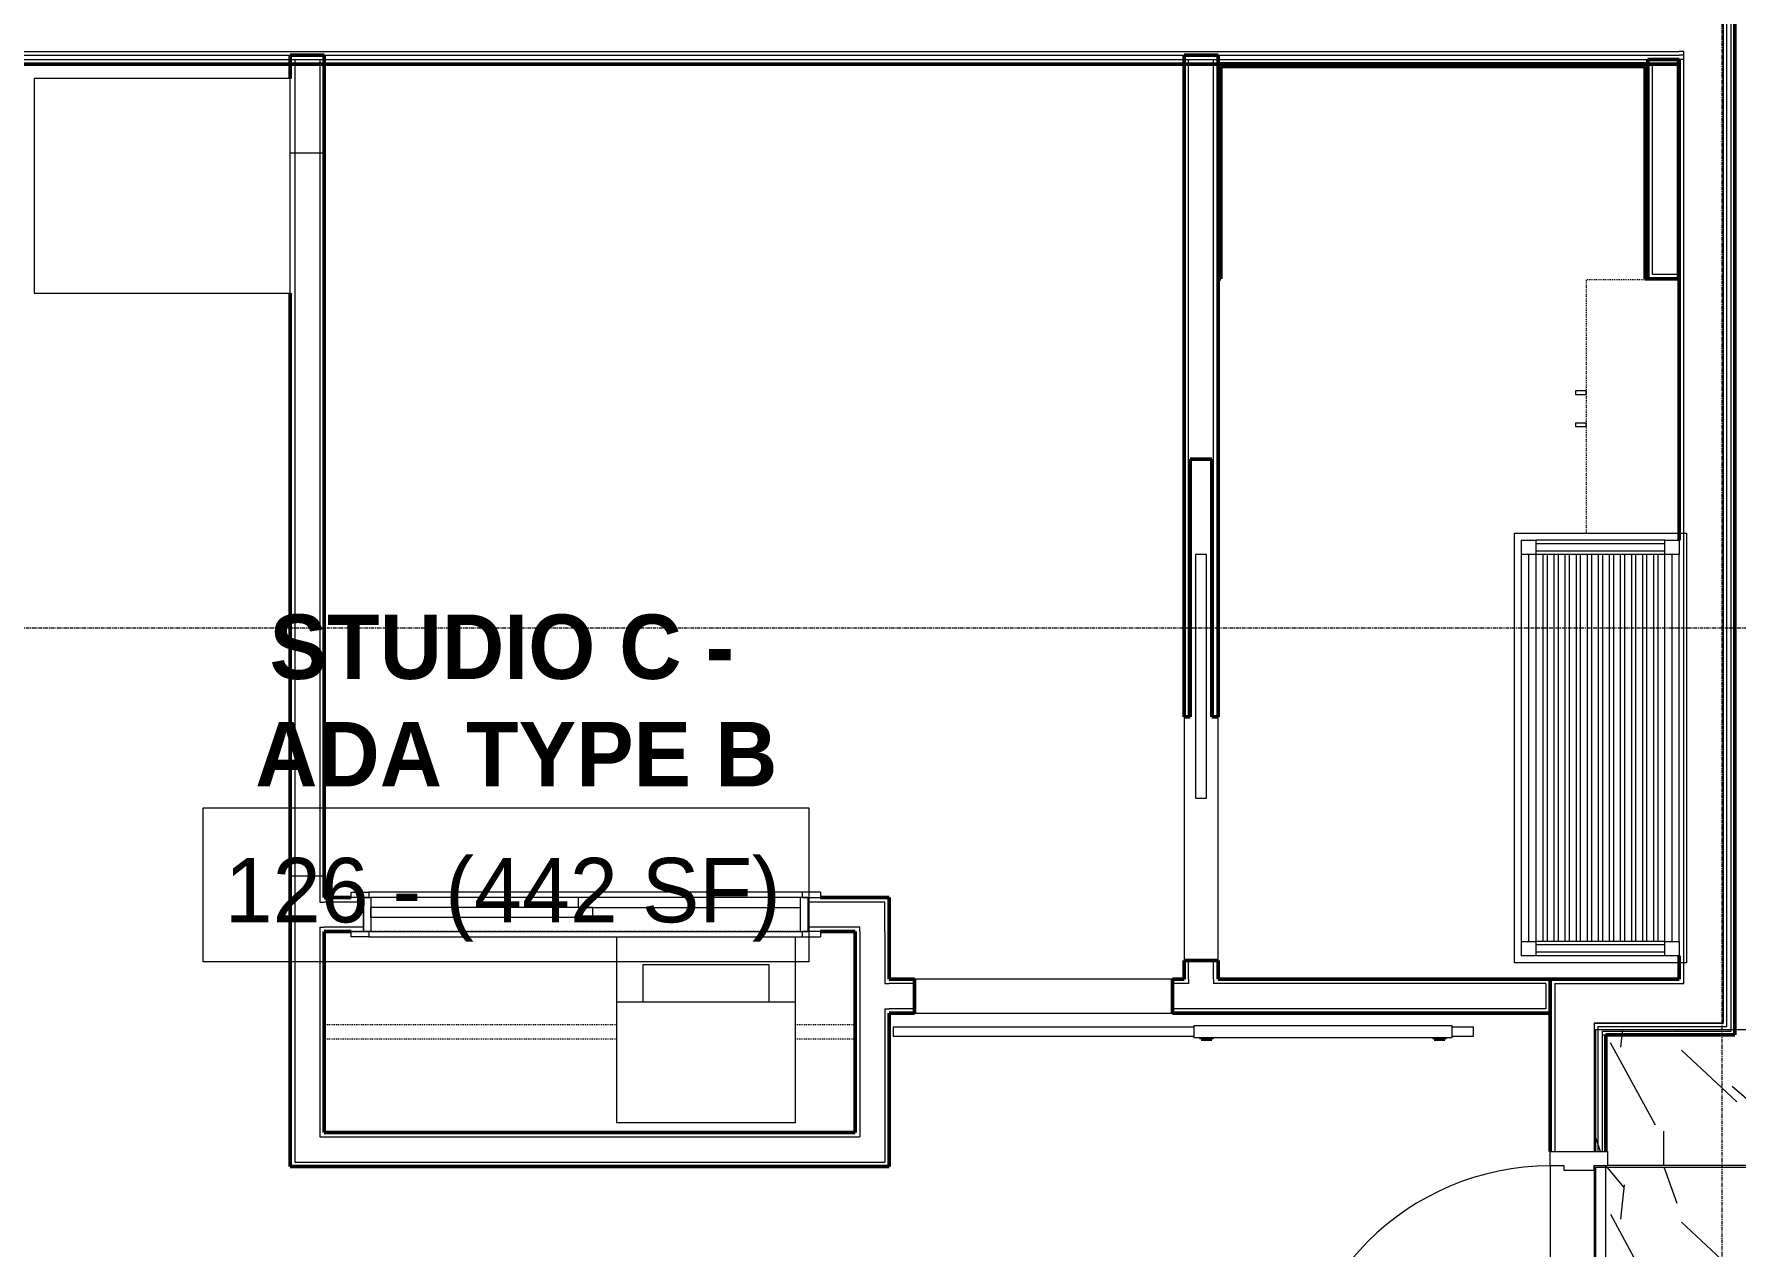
# Model space of a CAD drawing. Header units: inches. Extents: x -4218 to -1830, y 9767 to 12426.
# Drawn here: x -3716.9 to -3479.4, y 10380.8 to 10550.1 of the extents above; entities that cross this region are included whole.
import ezdxf

# ---------------------------------------------------------------- set-up
doc = ezdxf.new("R2010")
doc.units = ezdxf.units.IN
doc.header["$MEASUREMENT"] = 0
doc.linetypes.add('Dash', pattern=[0.25, 0.125, -0.125])
doc.linetypes.add('Grid Line 1_2_', pattern=[0.875, 0.5, -0.125, 0.125, -0.125])
for name, color, linetype, lineweight in [('0-1', 7, 'Continuous', 5), ('0-2', 10, 'Continuous', 9), ('A-AREA-IDEN', 2, 'Continuous', 9), ('A-CLNG-1', 252, 'Continuous', 9), ('A-CLNG-2', 10, 'Continuous', 9), ('A-CLNG-PATT-1', 71, 'Continuous', 13), ('A-DOOR-1', 10, 'Continuous', 9), ('A-DOOR-2', 50, 'Continuous', 20), ('A-DOOR-3', 7, 'Continuous', 50), ('A-DOOR-FRAM-1', 10, 'Continuous', 9), ('A-DOOR-FRAM-3', 50, 'Continuous', 20), ('A-FLOR-4', 192, 'Continuous', 9), ('A-WALL-1', 7, 'Continuous', 50), ('A-WALL-2', 250, 'Continuous', 13), ('A-WALL-3', 10, 'Continuous', 9), ('A-WALL-4', 252, 'Continuous', 9), ('A-WALL-5', 253, 'Continuous', 9), ('A-WALL-6', 254, 'Continuous', 9), ('A-WALL-7', 113, 'Continuous', 9), ('I-WALL-1', 7, 'Continuous', 50), ('I-WALL-2', 10, 'Continuous', 9), ('I-WALL-3', 252, 'Continuous', 9), ('I-WALL-4', 253, 'Continuous', 9), ('P-SANR-FIXT-1', 10, 'Continuous', 9), ('Q-CASE-1', 252, 'Continuous', 9), ('Q-CASE-2', 10, 'Continuous', 9), ('Q-CASE-4', 252, 'Dash', 9), ('Q-CASE-5', 10, 'Dash', 9), ('Q-CASE-HDLN-1', 10, 'Dash', 9), ('Q-CASE-HDLN-2', 252, 'Dash', 9), ('Q-CASE-HDLN-3', 253, 'Dash', 9), ('Q-SPCQ-1', 10, 'Continuous', 9), ('S-BEAM', 12, 'Continuous', 9), ('S-GRID-1', 1, 'Grid Line 1_2_', 9)]:
    doc.layers.add(name, color=color, linetype=linetype, lineweight=lineweight)
doc.styles.add('Century Gothic', font='ufonts.com_century-gothic.ttf', dxfattribs={"height": 9})
doc.styles.add('Century Gothic_B', font='GOTHICB.TTF', dxfattribs={"height": 9})

# ---------------------------------------------------------------- blocks, each defined once
blk = doc.blocks.new('POCKET - FLUSH - 2-10 x 6-8-2882529-BACKGROUND - RCP - 1ST FLOOR')
at = {"layer": 'A-DOOR-2'}
for p, q in [((-39.67, 0.75), (-39.67, -0.75)), ((-5.67, 0.75), (-39.67, 0.75)), ((-5.67, -0.75), (-5.67, 0.75)), ((-39.67, -0.75), (-5.67, -0.75))]:
    blk.add_line(p, q, dxfattribs=at)
blk = doc.blocks.new('SLIDING - FLUSH - 5-0 x 6-8-3203586-BACKGROUND - RCP - 1ST FLOOR')
at = {"layer": 'A-DOOR-1'}
for p, q in [((-32.75, 2.5), (-32.75, 3.25)), ((-30.25, 3.25), (-32.75, 3.25)), ((-32.75, 2.5), (-30.25, 2.5)), ((-29.3, 3.25), (-30.25, 3.25)), ((-30.25, 3.25), (-30.25, 2.5)), ((30.25, 3.25), (-4.3, 3.25)), ((30.25, 2.5), (30.25, 3.25)), ((30.25, 3.25), (32.75, 3.25)), ((32.75, 2.5), (30.25, 2.5)), ((32.75, 3.25), (32.75, 2.5)), ((30, 0.5), (-1, 0.5)), ((-1, 0.5), (-1, -0.88)), ((30, 0.5), (30, -0.88)), ((-32.75, -3), (-32.75, -2.25)), ((-30.25, -2.25), (-32.75, -2.25)), ((-30.25, -2.25), (-30.25, -3)), ((1, -0.88), (-30, -0.88)), ((-30, -0.88), (-30, -2.25)), ((-30, -2.25), (1, -2.25)), ((-1, -0.88), (30, -0.88)), ((1, -0.88), (1, -2.25)), ((30.25, -2.25), (32.75, -2.25)), ((30.25, -3), (30.25, -2.25)), ((32.75, -2.25), (32.75, -3)), ((-32.75, -3), (-30.25, -3)), ((-30.25, -3), (30.25, -3)), ((32.75, -3), (30.25, -3))]:
    blk.add_line(p, q, dxfattribs=at)
at = {"layer": 'A-DOOR-FRAM-1'}
for p, q in [((-31, -2.25), (-31, 2.5)), ((-30, 2.5), (-31, 2.5)), ((30, 2.5), (-30, 2.5)), ((-30, 2.5), (-30, -2.25)), ((30, -2.25), (30, 2.5)), ((30, 2.5), (31, 2.5)), ((31, 2.5), (31, -2.25)), ((-31, -2.25), (-30, -2.25)), ((1, -2.25), (30, -2.25)), ((31, -2.25), (30, -2.25))]:
    blk.add_line(p, q, dxfattribs=at)
blk = doc.blocks.new('Stacked Washer and Dryer - 26_x25_ - Private-1352637-BACKGROUND - RCP - 1ST FLOOR')
at = {"layer": 'P-SANR-FIXT-1'}
for p, q in [((26, 12.5), (0, 12.5)), ((0, -12.5), (0, 12.5)), ((16.90625, 12.5), (16.90625, -12.5)), ((26, 12.5), (26, -12.5)), ((16.90625, 8.75), (22.09375, 8.75)), ((22.09375, 8.75), (22.09375, -8.75)), ((22.09375, -8.75), (16.90625, -8.75)), ((0, -12.5), (26, -12.5))]:
    blk.add_line(p, q, dxfattribs=at)
blk = doc.blocks.new('BARN - FLUSH - 3-0 x 7-0 BARN DOOR-2961665-BACKGROUND - RCP - 1ST FLOOR')
at = {"layer": 'A-DOOR-1'}
for p, q in [((-57, 5.57), (-60, 5.57)), ((-60, 5.57), (-60, 4.95)), ((-60, 4.95), (-60, 4.32)), ((-57, 4.07), (-57, 5.82)), ((-57, 5.82), (-21, 5.82)), ((-21, 5.82), (-21, 4.07)), ((21, 5.57), (-21, 5.57)), ((21, 4.95), (21, 5.57)), ((21, 4.32), (21, 4.95)), ((-60, 4.32), (-57, 4.32)), ((-21, 4.07), (-57, 4.07)), ((-21, 4.32), (21, 4.32))]:
    blk.add_line(p, q, dxfattribs=at)
at = {"layer": 'A-DOOR-3'}
for p, q in [((-56, 6), (-56, 5.82)), ((-54.5, 6), (-56, 6)), ((-54.5, 5.82), (-54.5, 6)), ((-23.5, 6), (-23.5, 5.82)), ((-22, 6), (-23.5, 6)), ((-22, 5.82), (-22, 6))]:
    blk.add_line(p, q, dxfattribs=at)
blk = doc.blocks.new('OD_CW_Closet - OD_CW_Closet-2482441-BACKGROUND - RCP - 1ST FLOOR')
at = {"layer": 'Q-CASE-HDLN-1'}
for p, q in [((0.74, 10.97), (9.07, 10.97)), ((34.07, 10.97), (74.86, 10.97)), ((0.74, 8.97), (9.07, 8.97)), ((34.07, 8.97), (74.86, 8.97)), ((8.36, -4.05), (68.36, -4.05))]:
    blk.add_line(p, q, dxfattribs=at)
at = {"layer": 'Q-CASE-HDLN-2'}
for p, q in [((74.86, 24), (0.74, 24)), ((0.74, 24), (0.74, -4.05)), ((74.86, -4.05), (74.86, 24)), ((0.74, -4.05), (5.61, -4.05)), ((71.11, -4.05), (74.86, -4.05))]:
    blk.add_line(p, q, dxfattribs=at)
at = {"layer": 'Q-CASE-HDLN-3'}
for p, q in [((5.61, -4.05), (7.36, -4.05)), ((69.36, -4.05), (71.11, -4.05))]:
    blk.add_line(p, q, dxfattribs=at)
blk = doc.blocks.new('Refrigerator_-_Side-by-Side_6047 - 36_ X 30_-345559-BACKGROUND - RCP - 1ST FLOOR')
at = {"layer": 'Q-SPCQ-1'}
for p, q in [((17.87, 14.42), (-17.88, 14.42)), ((-17.88, 14.42), (-17.88, -15.58)), ((17.87, -15.58), (17.87, 14.42)), ((-17.88, -15.58), (17.87, -15.58))]:
    blk.add_line(p, q, dxfattribs=at)
blk = doc.blocks.new('Bath Vanity - Bath Vanity 60_-V89-BACKGROUND - RCP - 1ST FLOOR')
at = {"layer": 'Q-CASE-1'}
for p, q in [((-29.26, -1), (-29.26, 0)), ((-29.26, 0), (30.74, 0)), ((30.74, 0), (30.74, -0.38)), ((30.74, -0.39), (30.74, -1))]:
    blk.add_line(p, q, dxfattribs=at)
at = {"layer": 'Q-CASE-2'}
for p, q in [((-29.26, -24), (-29.26, -1)), ((-28.26, -3), (-28.26, -1)), ((-28.26, -1), (-26.26, -1)), ((27.74, -1), (-26.26, -1)), ((-26.26, -1), (-26.26, -3)), ((27.74, -2), (-26.26, -2)), ((27.74, -3), (27.74, -1)), ((27.74, -1), (29.74, -1)), ((29.74, -1), (29.74, -3)), ((30.74, -1), (30.74, -24)), ((-28.26, -3), (-28.26, -21)), ((-26.26, -3), (-28.26, -3)), ((-27.76, -3), (-27.76, -21)), ((-26.76, -3), (-26.76, -21)), ((27.74, -3), (-26.26, -3)), ((-26.26, -3), (-26.26, -21)), ((-26.26, -4), (27.74, -4)), ((27.74, -4.55), (-26.26, -4.55)), ((27.74, -3), (27.74, -21)), ((29.74, -3), (27.74, -3)), ((28.24, -3), (28.24, -21)), ((29.24, -3), (29.24, -21)), ((29.74, -3), (29.74, -21)), ((-26.26, -5.55), (27.74, -5.55)), ((27.74, -6.09), (-26.26, -6.09)), ((-26.26, -7.09), (27.74, -7.09)), ((27.74, -7.64), (-26.26, -7.64)), ((-26.26, -8.64), (27.74, -8.64)), ((27.74, -9.18), (-26.26, -9.18)), ((-26.26, -10.18), (27.74, -10.18)), ((27.74, -10.73), (-26.26, -10.73)), ((-26.26, -11.73), (27.74, -11.73)), ((27.74, -12.27), (-26.26, -12.27)), ((-26.26, -13.27), (27.74, -13.27)), ((27.74, -13.82), (-26.26, -13.82)), ((-26.26, -14.82), (27.74, -14.82)), ((27.74, -15.36), (-26.26, -15.36)), ((-26.26, -16.36), (27.74, -16.36)), ((27.74, -16.91), (-26.26, -16.91)), ((-26.26, -17.91), (27.74, -17.91)), ((27.74, -18.45), (-26.26, -18.45)), ((-28.26, -23), (-28.26, -21)), ((-28.26, -21), (-26.26, -21)), ((-26.26, -19.45), (27.74, -19.45)), ((27.74, -20), (-26.26, -20)), ((-26.26, -21), (27.74, -21)), ((-26.26, -21), (-26.26, -23)), ((27.74, -23), (27.74, -21)), ((27.74, -21), (29.74, -21)), ((29.74, -21), (29.74, -23)), ((-26.26, -23), (-28.26, -23)), ((27.74, -22), (-26.26, -22)), ((27.74, -23), (-26.26, -23)), ((29.74, -23), (27.74, -23)), ((30.74, -24), (-29.26, -24))]:
    blk.add_line(p, q, dxfattribs=at)
blk = doc.blocks.new('300 Series Wall Hung Cabinet_326 - 36_-V98-BACKGROUND - RCP - 1ST FLOOR')
at = {"layer": 'Q-CASE-2'}
for p, q in [((-2.01, -13.19), (-2.5, -13.19)), ((-2.5, -13.19), (-2.5, -14.69)), ((-2.01, -14.69), (-2.01, -13.19)), ((2.49, -13.19), (2, -13.19)), ((2, -13.19), (2, -14.69)), ((2.49, -14.69), (2.49, -13.19)), ((-2.5, -14.69), (-2.01, -14.69)), ((2, -14.69), (2.49, -14.69))]:
    blk.add_line(p, q, dxfattribs=at)
at = {"layer": 'Q-CASE-4'}
blk.add_line((17.37, -0.19), (-18, -0.19), dxfattribs=at)
at = {"layer": 'Q-CASE-5'}
for p, q in [((-18, -0.19), (-18, -13.19)), ((-18, -13.19), (17.37, -13.19))]:
    blk.add_line(p, q, dxfattribs=at)
blk = doc.blocks.new('CTR - 1st Phase - Unit Layouts_rvt-1-BACKGROUND - RCP - 1ST FLOOR')
at = {"layer": 'A-WALL-1'}
for p, q in [((-3681.18, 10543.94), (-3681.18, 10547.19)), ((-3681.18, 10547.19), (-3680.55, 10547.19)), ((-3680.55, 10547.19), (-3677.05, 10547.19)), ((-3677.05, 10547.19), (-3676.43, 10547.19)), ((-3676.43, 10547.19), (-3676.43, 10429.56)), ((-3556.42, 10454.79), (-3556.42, 10547.19)), ((-3556.42, 10547.19), (-3555.8, 10547.19)), ((-3555.8, 10547.19), (-3552.3, 10547.19)), ((-3552.3, 10547.19), (-3551.67, 10547.19)), ((-3551.67, 10547.19), (-3551.67, 10454.79)), ((-3551.67, 10545.6), (-3551.67, 10545.97)), ((-3551.67, 10545.97), (-3491.67, 10545.97)), ((-3551.67, 10515.97), (-3551.67, 10545.6)), ((-3492.05, 10545.6), (-3551.3, 10545.6)), ((-3551.3, 10545.6), (-3551.3, 10515.97)), ((-3492.05, 10515.97), (-3492.05, 10545.6)), ((-3491.67, 10515.94), (-3491.67, 10546.56)), ((-3491.67, 10546.56), (-3491.05, 10546.56)), ((-3491.67, 10545.97), (-3491.67, 10545.6)), ((-3491.67, 10545.6), (-3491.67, 10515.97)), ((-3491.05, 10546.56), (-3487.55, 10546.56)), ((-3487.55, 10546.56), (-3487.3, 10546.56)), ((-3487.3, 10546.56), (-3487.3, 10515.94)), ((-3551.3, 10515.97), (-3551.67, 10515.97)), ((-3491.67, 10515.97), (-3492.05, 10515.97)), ((-3681.18, 10392.01), (-3681.18, 10513.94)), ((-3491.05, 10515.94), (-3491.67, 10515.94)), ((-3487.55, 10515.94), (-3491.05, 10515.94)), ((-3487.3, 10515.94), (-3487.55, 10515.94)), ((-3552.55, 10490.79), (-3555.55, 10490.79)), ((-3555.55, 10490.79), (-3555.55, 10454.79)), ((-3552.55, 10454.79), (-3552.55, 10490.79)), ((-3555.55, 10454.79), (-3556.42, 10454.79)), ((-3551.67, 10454.79), (-3552.55, 10454.79)), ((-3676.43, 10429.56), (-3672.68, 10429.56)), ((-3607.18, 10429.56), (-3597.56, 10429.56)), ((-3597.56, 10429.56), (-3597.56, 10428.94)), ((-3597.56, 10428.94), (-3597.56, 10424.81)), ((-3672.68, 10424.81), (-3676.43, 10424.81)), ((-3676.43, 10424.81), (-3676.43, 10396.76)), ((-3602.31, 10424.81), (-3607.18, 10424.81)), ((-3602.31, 10396.76), (-3602.31, 10424.81)), ((-3597.56, 10424.81), (-3597.56, 10418.16)), ((-3556.42, 10418.16), (-3556.42, 10420.79)), ((-3556.42, 10420.79), (-3551.67, 10420.79)), ((-3551.67, 10420.79), (-3551.67, 10418.16)), ((-3597.56, 10418.16), (-3594.02, 10418.16)), ((-3594.02, 10418.16), (-3594.02, 10413.41)), ((-3558.02, 10418.16), (-3556.42, 10418.16)), ((-3558.02, 10413.41), (-3558.02, 10418.16)), ((-3551.67, 10418.16), (-3505.3, 10418.16)), ((-3505.3, 10418.16), (-3505.3, 10417.54)), ((-3505.3, 10417.54), (-3505.3, 10414.04)), ((-3505.3, 10414.04), (-3505.3, 10413.41)), ((-3594.02, 10413.41), (-3597.56, 10413.41)), ((-3597.56, 10413.41), (-3597.56, 10392.01)), ((-3505.3, 10413.41), (-3558.02, 10413.41)), ((-3676.43, 10396.76), (-3602.31, 10396.76)), ((-3680.55, 10392.01), (-3681.18, 10392.01)), ((-3676.43, 10392.01), (-3680.55, 10392.01)), ((-3602.31, 10392.01), (-3676.43, 10392.01)), ((-3598.18, 10392.01), (-3602.31, 10392.01)), ((-3597.56, 10392.01), (-3598.18, 10392.01))]:
    blk.add_line(p, q, dxfattribs=at)
at = {"layer": 'A-WALL-2'}
for p, q in [((-3680.55, 10546.56), (-3677.05, 10546.56)), ((-3680.55, 10546.56), (-3680.55, 10392.64)), ((-3677.05, 10546.56), (-3677.05, 10428.94)), ((-3555.8, 10546.56), (-3552.3, 10546.56)), ((-3555.8, 10454.79), (-3555.8, 10546.56)), ((-3552.3, 10454.79), (-3552.3, 10546.56)), ((-3491.05, 10545.94), (-3487.55, 10545.94)), ((-3491.05, 10516.56), (-3491.05, 10545.94)), ((-3487.55, 10545.94), (-3487.55, 10546.56)), ((-3487.55, 10545.94), (-3487.55, 10546.56)), ((-3487.55, 10516.56), (-3487.55, 10545.94)), ((-3487.55, 10516.56), (-3491.05, 10516.56)), ((-3487.55, 10515.94), (-3487.55, 10516.56)), ((-3487.55, 10515.94), (-3487.55, 10516.56)), ((-3677.05, 10428.94), (-3676.43, 10428.94)), ((-3670.93, 10428.94), (-3676.43, 10428.94)), ((-3598.18, 10428.94), (-3608.93, 10428.94)), ((-3598.18, 10425.44), (-3598.18, 10428.94)), ((-3677.05, 10425.44), (-3676.43, 10425.44)), ((-3677.05, 10425.44), (-3677.05, 10396.14)), ((-3670.93, 10425.44), (-3676.43, 10425.44)), ((-3601.68, 10425.44), (-3608.93, 10425.44)), ((-3601.68, 10424.81), (-3601.68, 10425.44)), ((-3601.68, 10424.81), (-3601.68, 10396.14)), ((-3598.18, 10424.81), (-3598.18, 10425.44)), ((-3598.18, 10424.81), (-3598.18, 10417.54)), ((-3555.8, 10418.16), (-3555.8, 10420.79)), ((-3552.3, 10418.16), (-3552.3, 10420.79)), ((-3598.18, 10417.54), (-3597.56, 10417.54)), ((-3594.02, 10417.54), (-3597.56, 10417.54)), ((-3555.8, 10417.54), (-3558.02, 10417.54)), ((-3555.8, 10418.16), (-3555.8, 10417.54)), ((-3552.3, 10418.16), (-3552.3, 10417.54)), ((-3505.92, 10417.54), (-3552.3, 10417.54)), ((-3505.92, 10417.54), (-3505.92, 10414.04)), ((-3598.18, 10414.04), (-3597.56, 10414.04)), ((-3598.18, 10414.04), (-3598.18, 10392.64)), ((-3594.02, 10414.04), (-3597.56, 10414.04)), ((-3505.92, 10414.04), (-3558.02, 10414.04)), ((-3677.05, 10396.14), (-3676.43, 10396.14)), ((-3676.43, 10396.14), (-3602.31, 10396.14)), ((-3602.31, 10396.14), (-3601.68, 10396.14)), ((-3680.55, 10392.64), (-3677.05, 10392.64)), ((-3677.05, 10392.64), (-3676.43, 10392.64)), ((-3676.43, 10392.64), (-3602.31, 10392.64)), ((-3602.31, 10392.64), (-3601.68, 10392.64)), ((-3601.68, 10392.64), (-3598.18, 10392.64))]:
    blk.add_line(p, q, dxfattribs=at)
at = {"layer": 'A-WALL-3'}
for p, q in [((-3556.42, 10454.79), (-3556.42, 10420.79)), ((-3551.67, 10420.79), (-3551.67, 10454.79)), ((-3558.02, 10418.16), (-3594.02, 10418.16)), ((-3594.02, 10413.41), (-3558.02, 10413.41))]:
    blk.add_line(p, q, dxfattribs=at)
at = {"layer": 'A-WALL-4'}
for p, q in [((-3676.43, 10545.94), (-3676.43, 10533.5)), ((-3676.43, 10533.5), (-3681.18, 10533.5)), ((-3676.43, 10533.5), (-3681.18, 10533.5)), ((-3676.43, 10533.5), (-3676.43, 10432.56)), ((-3681.18, 10432.56), (-3681.18, 10513.94)), ((-3491.67, 10515.94), (-3487.3, 10515.94)), ((-3555.55, 10454.79), (-3555.55, 10490.79)), ((-3555.55, 10490.79), (-3552.55, 10490.79)), ((-3552.55, 10490.79), (-3552.55, 10454.79)), ((-3556.42, 10454.79), (-3555.55, 10454.79)), ((-3552.55, 10454.79), (-3551.67, 10454.79)), ((-3676.44, 10432.56), (-3681.18, 10432.56)), ((-3551.67, 10420.79), (-3556.42, 10420.79)), ((-3594.02, 10418.16), (-3594.02, 10413.41)), ((-3558.02, 10418.16), (-3558.02, 10413.41))]:
    blk.add_line(p, q, dxfattribs=at)
at = {"layer": 'A-WALL-5'}
for p, q in [((-3681.18, 10543.94), (-3681.18, 10547.19)), ((-3676.43, 10547.19), (-3676.43, 10545.94)), ((-3491.67, 10545.97), (-3491.67, 10546.56)), ((-3491.67, 10515.97), (-3491.67, 10545.94)), ((-3487.3, 10545.94), (-3487.3, 10515.94)), ((-3670.93, 10429.56), (-3670.93, 10424.81)), ((-3608.93, 10429.56), (-3608.93, 10424.81))]:
    blk.add_line(p, q, dxfattribs=at)
at = {"layer": 'A-WALL-6'}
for p, q in [((-3681.18, 10547.19), (-3676.43, 10547.19)), ((-3491.67, 10546.56), (-3487.3, 10546.56)), ((-3487.3, 10546.56), (-3487.3, 10545.94))]:
    blk.add_line(p, q, dxfattribs=at)
at = {"layer": 'A-WALL-7'}
for p, q in [((-3681.18, 10545.94), (-3765.72, 10545.94)), ((-3765.72, 10545.94), (-3681.18, 10545.94)), ((-3681.18, 10543.94), (-3681.18, 10545.94)), ((-3681.18, 10545.94), (-3681.18, 10543.94))]:
    blk.add_line(p, q, dxfattribs=at)
at = {"layer": '0-2'}
blk.add_blockref('Refrigerator_-_Side-by-Side_6047 - 36_ X 30_-345559-BACKGROUND - RCP - 1ST FLOOR', (-3699.05, 10529.52), dxfattribs=at)
for name, p, rotation in [('300 Series Wall Hung Cabinet_326 - 36_-V98-BACKGROUND - RCP - 1ST FLOOR', (-3487.11, 10497.81), 270.000000000001), ('Bath Vanity - Bath Vanity 60_-V89-BACKGROUND - RCP - 1ST FLOOR', (-3486.3, 10451.18), 269.9999999998334), ('POCKET - FLUSH - 2-10 x 6-8-2882529-BACKGROUND - RCP - 1ST FLOOR', (-3554.05, 10437.79), 270.0000000000038), ('SLIDING - FLUSH - 5-0 x 6-8-3203586-BACKGROUND - RCP - 1ST FLOOR', (-3639.93, 10427.31), 180), ('OD_CW_Closet - OD_CW_Closet-2482441-BACKGROUND - RCP - 1ST FLOOR', (-3601.57, 10420.76), 180), ('Stacked Washer and Dryer - 26_x25_ - Private-1352637-BACKGROUND - RCP - 1ST FLOOR', (-3623.14, 10398.1), 90.0000000000019), ('BARN - FLUSH - 3-0 x 7-0 BARN DOOR-2961665-BACKGROUND - RCP - 1ST FLOOR', (-3576.02, 10415.79), 180)]:
    blk.add_blockref(name, p, dxfattribs=dict(at, rotation=rotation))
blk = doc.blocks.new('HOLLOW METAL - UNIT DOOR-2191980-BACKGROUND - RCP - 1ST FLOOR')
at = {"layer": 'A-DOOR-1'}
blk.add_arc((18, -4.125), 36, 180, 270, dxfattribs=at)
at = {"layer": 'A-DOOR-2'}
for p, q in [((16.25, -4.125), (18, -4.125)), ((16.25, -40.125), (16.25, -4.125)), ((18, -4.125), (18, -40.125)), ((18, -40.125), (16.25, -40.125))]:
    blk.add_line(p, q, dxfattribs=at)
at = {"layer": 'A-DOOR-FRAM-3'}
for p, q in [((-20, 3.875), (-18, 3.875)), ((-20, -4.125), (-20, 3.875)), ((-18, 3.875), (-18, 1.9375)), ((18, 3.875), (20, 3.875)), ((18, 1.9375), (18, 3.875)), ((20, 3.875), (20, -4.125)), ((-18, 1.9375), (-17.375, 1.9375)), ((-17.375, 1.9375), (-17.375, -2.1875)), ((17.375, 1.9375), (18, 1.9375)), ((17.375, -2.1875), (17.375, 1.9375)), ((-18, -2.1875), (-18, -4.125)), ((-17.375, -2.1875), (-18, -2.1875)), ((18, -2.1875), (17.375, -2.1875)), ((18, -4.125), (18, -2.1875)), ((-18, -4.125), (-20, -4.125)), ((20, -4.125), (18, -4.125))]:
    blk.add_line(p, q, dxfattribs=at)
blk = doc.blocks.new('CTR - 1st Phase - Common Walls_rvt-1-BACKGROUND - RCP - 1ST FLOOR')
at = {"layer": 'A-CLNG-PATT-1'}
h = blk.add_hatch(dxfattribs=at)
h.set_pattern_fill('FP_2', color=256, style=0, pattern_type=2)
h.set_pattern_definition([(108.435, (6.24, 0), (-23.9995167, 47.999875), [9.107, -66.787]), (139.399, (3.36, 8.64), (-144.0005735, 119.9994401), [4.425, -216.844]), (136.848, (24, 11.52), (-360.00235884, 335.99803914), [10.527, -515.834]), (109.983, (16.32, 18.72), (-71.99926767, 192.0004429), [5.618, -275.295]), (90, (14.4, 0), (-24, 24), [4.8, -19.2]), (118.443, (14.4, 4.8), (168.00080613, -311.999948405), [13.101, -641.971]), (84.289, (8.16, 16.32), (-24.00143285, -215.9997167), [4.824, -236.373]), (129.806, (8.64, 21.12), (96.0006462, -119.9991583), [3.749, -183.697])])
h.paths.add_polyline_path([(-3435.32, 10334.57), (-3435.32, 10353.52), (-3478.3, 10353.52), (-3478.3, 10334.57), (-3448.77, 10334.57), (-3448.77, 10343.59), (-3448.02, 10343.59), (-3448.02, 10341.84), (-3443.27, 10341.84), (-3443.27, 10343.59), (-3442.52, 10343.59), (-3442.52, 10334.57)], flags=0)
h.paths.add_polyline_path([(-3454.92, 10345.21), (-3456.92, 10345.21), (-3456.92, 10347.15), (-3457.55, 10347.15), (-3457.55, 10351.28), (-3456.92, 10351.28), (-3456.92, 10353.21), (-3454.92, 10353.21), (-3454.92, 10345.84)], flags=0)
h.paths.add_polyline_path([(-3435.32, 10353.77), (-3435.32, 10391.92), (-3498.93, 10391.92), (-3498.93, 10356.09), (-3497.3, 10356.09), (-3497.3, 10354.09), (-3498.93, 10354.09), (-3498.93, 10353.77), (-3468.67, 10353.77)], flags=0)
h.paths.add_polyline_path([(-3435.32, 10392.17), (-3435.32, 10411.12), (-3498.93, 10411.12), (-3498.93, 10394.09), (-3497.3, 10394.09), (-3497.3, 10392.17), (-3451.91, 10392.17)], flags=0)
at = {"layer": 'A-CLNG-1'}
for p, q in [((-3498.93, 10411.12), (-3479.55, 10411.12)), ((-3498.93, 10394.09), (-3498.93, 10411.12)), ((-3498.93, 10391.92), (-3497.55, 10391.92)), ((-3498.93, 10356.09), (-3498.93, 10391.92))]:
    blk.add_line(p, q, dxfattribs=at)
at = {"layer": 'A-CLNG-2'}
for p, q in [((-3479.55, 10411.12), (-3435.32, 10411.12)), ((-3497.55, 10391.92), (-3435.32, 10391.92)), ((-3435.32, 10392.17), (-3497.3, 10392.17))]:
    blk.add_line(p, q, dxfattribs=at)
at = {"layer": 'A-WALL-2'}
for p, q in [((-3481.17, 10418.16), (-3481.17, 10642.81)), ((-3480.67, 10418.16), (-3480.67, 10642.81)), ((-3480.05, 10418.16), (-3480.05, 10642.81)), ((-3822.72, 10547.69), (-3487.3, 10547.69)), ((-3822.72, 10547.19), (-3487.3, 10547.19)), ((-3486.67, 10547.69), (-3487.3, 10547.69)), ((-3486.67, 10547.19), (-3487.3, 10547.19)), ((-3486.67, 10547.19), (-3486.67, 10547.69)), ((-3486.67, 10547.19), (-3486.67, 10547.69)), ((-3486.67, 10546.56), (-3486.67, 10547.19)), ((-3486.67, 10546.56), (-3486.67, 10547.19)), ((-3822.72, 10546.56), (-3487.3, 10546.56)), ((-3486.67, 10546.56), (-3487.3, 10546.56)), ((-3486.67, 10418.16), (-3486.67, 10546.56)), ((-3504.67, 10417.54), (-3504.67, 10412.04)), ((-3504.67, 10417.54), (-3486.67, 10417.54)), ((-3486.67, 10417.54), (-3486.67, 10418.16)), ((-3481.17, 10417.54), (-3481.17, 10418.16)), ((-3481.17, 10412.04), (-3481.17, 10417.54)), ((-3480.67, 10412.04), (-3480.67, 10418.16)), ((-3480.05, 10411.54), (-3480.05, 10418.16)), ((-3504.67, 10412.04), (-3504.67, 10410.41)), ((-3499.17, 10412.04), (-3499.17, 10411.54)), ((-3499.17, 10412.04), (-3481.17, 10412.04)), ((-3499.17, 10411.54), (-3499.17, 10410.41)), ((-3498.67, 10411.54), (-3498.67, 10410.91)), ((-3498.67, 10411.54), (-3480.67, 10411.54)), ((-3480.67, 10411.54), (-3480.67, 10412.04)), ((-3480.05, 10410.91), (-3480.05, 10411.54)), ((-3504.67, 10410.41), (-3504.67, 10394.09)), ((-3499.17, 10410.41), (-3499.17, 10394.09)), ((-3498.67, 10410.91), (-3498.67, 10410.41)), ((-3498.67, 10410.41), (-3498.67, 10394.09)), ((-3498.05, 10410.91), (-3498.05, 10410.41)), ((-3498.05, 10410.91), (-3480.05, 10410.91)), ((-3498.05, 10410.41), (-3497.55, 10410.41)), ((-3498.05, 10410.41), (-3498.05, 10394.09))]:
    blk.add_line(p, q, dxfattribs=at)
at = {"layer": 'I-WALL-1'}
for p, q in [((-3479.55, 10642.81), (-3479.55, 10418.16)), ((-3487.3, 10545.94), (-3765.72, 10545.94)), ((-3487.3, 10479.44), (-3487.3, 10545.94)), ((-3487.3, 10418.16), (-3487.3, 10421.44)), ((-3505.3, 10417.54), (-3505.3, 10418.16)), ((-3505.3, 10418.16), (-3487.3, 10418.16)), ((-3505.3, 10410.41), (-3505.3, 10417.54)), ((-3479.55, 10418.16), (-3479.55, 10410.91)), ((-3505.3, 10394.09), (-3505.3, 10410.41)), ((-3497.55, 10410.41), (-3497.55, 10394.09)), ((-3479.55, 10410.41), (-3497.55, 10410.41)), ((-3479.55, 10410.91), (-3479.55, 10410.41))]:
    blk.add_line(p, q, dxfattribs=at)
at = {"layer": 'I-WALL-2'}
for p, q in [((-3505.3, 10392.09), (-3505.3, 10357.84)), ((-3497.55, 10356.09), (-3497.55, 10392.09))]:
    blk.add_line(p, q, dxfattribs=at)
at = {"layer": 'I-WALL-3'}
for p, q in [((-3479.55, 10642.81), (-3479.55, 10418.16)), ((-3479.55, 10411.12), (-3479.55, 10418.16)), ((-3497.55, 10392.09), (-3497.55, 10391.92))]:
    blk.add_line(p, q, dxfattribs=at)
at = {"layer": 'I-WALL-4'}
blk.add_line((-3505.3, 10394.09), (-3497.55, 10394.09), dxfattribs=at)
at = {"layer": '0-2', "rotation": 270.0000000000046}
blk.add_blockref('HOLLOW METAL - UNIT DOOR-2191980-BACKGROUND - RCP - 1ST FLOOR', (-3501.17, 10374.09), dxfattribs=at)
blk = doc.blocks.new('Dimension Lumber - LVL - 3_5X5_5-2690757-BACKGROUND - RCP - 1ST FLOOR')
at = {"layer": 'S-BEAM'}
for p, q in [((-46.12, 1.75), (-45.88, 1.75)), ((17.73, 1.75), (45.38, 1.75)), ((45.38, -1.75), (45.38, 1.75)), ((-46.12, -1.75), (-45.88, -1.75)), ((17.73, -1.75), (45.38, -1.75))]:
    blk.add_line(p, q, dxfattribs=at)

msp = doc.modelspace()

# ---------------------------------------------------------------- linework, layer by layer
at = {"layer": 'A-AREA-IDEN', "flags": 128}
msp.add_lwpolyline([(-3693.31, 10442.1), (-3608.81, 10442.1), (-3608.81, 10420.61), (-3693.31, 10420.61)], close=True, dxfattribs=at)
at = {"layer": 'A-FLOR-4'}
for p, q in [((-3481.17, 10648.94), (-3481.17, 10412.04)), ((-3481.17, 10412.04), (-3499.17, 10412.04)), ((-3499.17, 10412.04), (-3499.17, 10394.09)), ((-3499.17, 10392.09), (-3499.17, 10356.09))]:
    msp.add_line(p, q, dxfattribs=at)
at = {"layer": 'S-GRID-1'}
for p, q in [((-3481.32, 9836.18), (-3481.32, 12376.81)), ((-1830.2, 10467.19), (-4168.71, 10467.19))]:
    msp.add_line(p, q, dxfattribs=at)

# ---------------------------------------------------------------- block references
at = {"layer": '0-1'}
for name in ['CTR - 1st Phase - Unit Layouts_rvt-1-BACKGROUND - RCP - 1ST FLOOR', 'CTR - 1st Phase - Common Walls_rvt-1-BACKGROUND - RCP - 1ST FLOOR']:
    msp.add_blockref(name, (0, 0), dxfattribs=at)
at = {"layer": 'S-BEAM'}
msp.add_blockref('Dimension Lumber - LVL - 3_5X5_5-2690757-BACKGROUND - RCP - 1ST FLOOR', (-3453.05, 10383.79), dxfattribs=at)

# ---------------------------------------------------------------- texts
at = {"layer": 'A-AREA-IDEN', "char_height": 9, "attachment_point": 1}
for s, insert, width, style in [('STUDIO C -', (-3684.06, 10469.08), 79.689, 'Century Gothic_B'), ('ADA TYPE B', (-3686.06, 10454.08), 84.537, 'Century Gothic_B'), ('126 - (442 SF)', (-3690.31, 10435.1), 94.839, 'Century Gothic')]:
    msp.add_mtext(s, dxfattribs=dict(at, insert=insert, width=width, style=style))

doc.saveas('drawing.dxf')
